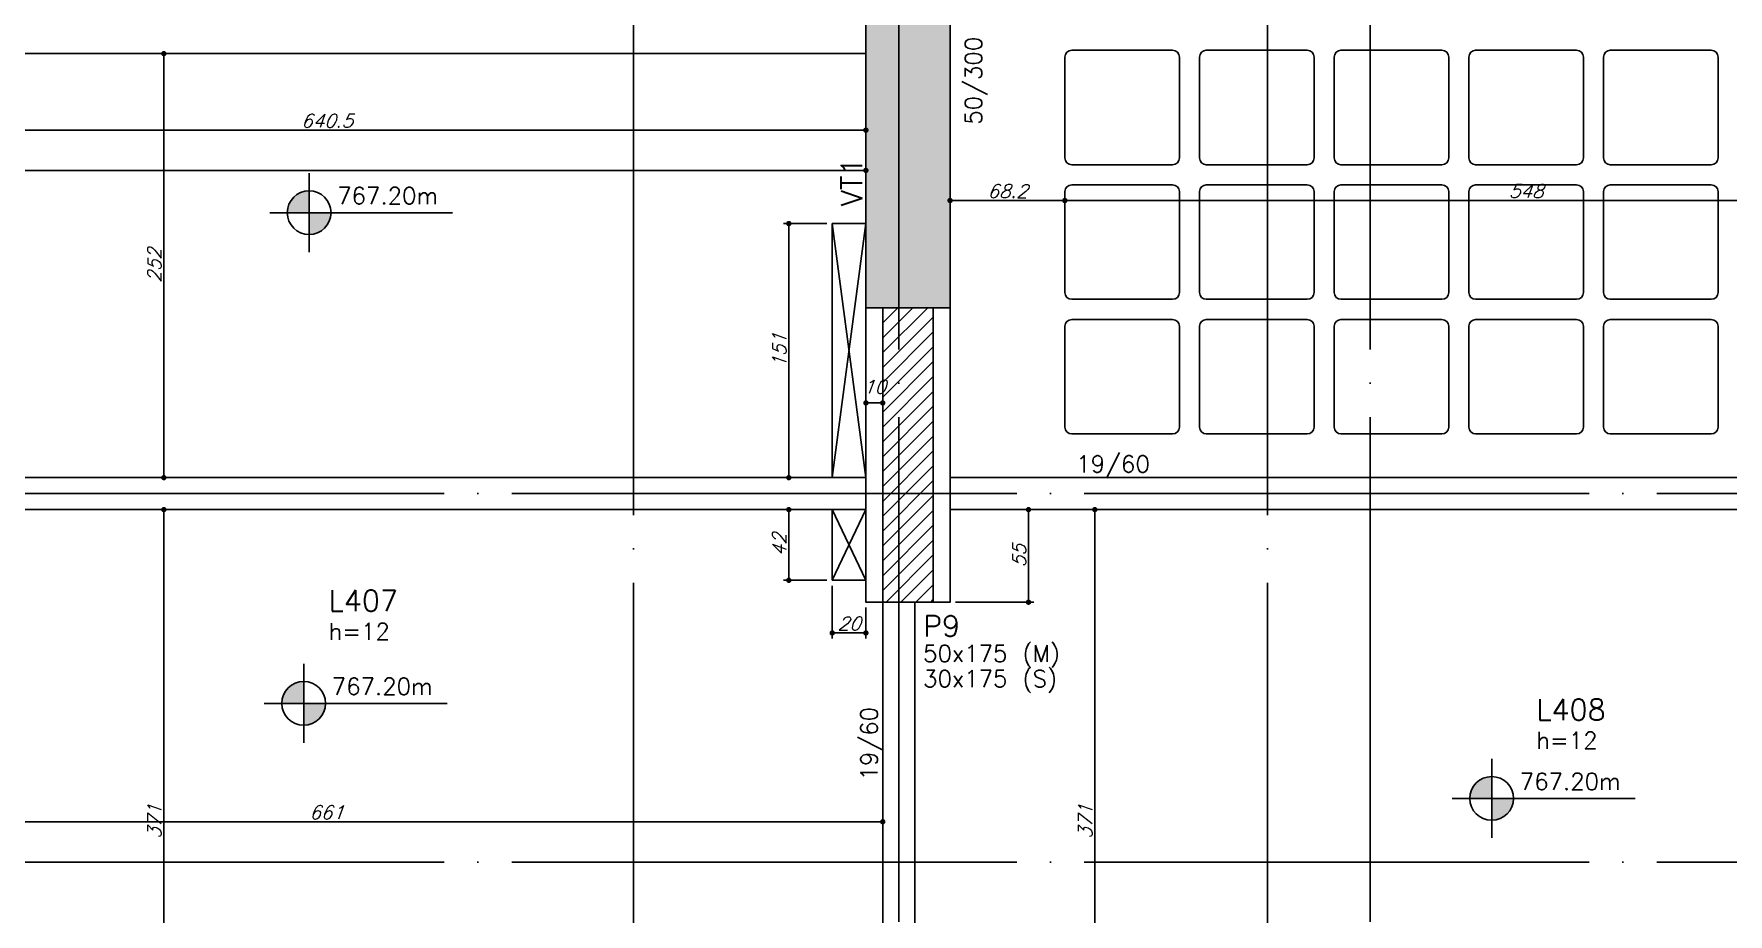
# Model space of a CAD drawing. Header units: millimetres. Extents: x -4122 to 5523, y -2094 to 2406.
# Drawn here: x 772 to 1778, y 624 to 1147 of the extents above; entities that cross this region are included whole.
import ezdxf
from ezdxf.enums import TextEntityAlignment as Align

# ---------------------------------------------------------------- set-up
doc = ezdxf.new("R2010")
doc.units = ezdxf.units.MM
doc.header["$LTSCALE"] = 50
doc.linetypes.add('EIXO', pattern=[6.8, 6, -0.4, 0, -0.4])
for name, color, linetype in [('251', 5, 'Continuous'), ('F-COTAS', 106, 'Continuous'), ('F-COTAS-FUROS', 50, 'Continuous'), ('F-CUBETA', 1, 'Continuous'), ('F-EIXO', 12, 'EIXO'), ('F-LAJES-DIM', 2, 'Continuous'), ('F-LAJES-NOME', 4, 'Continuous'), ('F-NÍVEL-PLANTA', 2, 'Continuous'), ('F-PILARES-DIM', 172, 'Continuous'), ('F-PILARES-HACH', 174, 'Continuous'), ('F-PILARES-M', 170, 'Continuous'), ('F-PILARES-NOME', 170, 'Continuous'), ('F-PILARES-V', 170, 'Continuous'), ('F-TEXTO', 6, 'Continuous'), ('F-VIGAS', 3, 'Continuous'), ('F-VIGAS-DIM', 2, 'Continuous'), ('F-VIGAS-NOME', 4, 'Continuous'), ('F-VÃO', 1, 'Continuous')]:
    doc.layers.add(name, color=color, linetype=linetype)
doc.layers.add('F-DESNIVEL-2', color=7, linetype='Continuous', true_color=0xffd1e8)
doc.styles.add('CP-TEXT-INCL', font='simplex.shx', dxfattribs={"oblique": 20})
doc.styles.add('MCP', font='simplex.shx')
doc.styles.add('ROMANS', font='simplex.shx')
doc.styles.get("Standard").update_dxf_attribs({"font": 'txt.shx'})
doc.dimstyles.new('CP-COTAS-50', dxfattribs={"dimscale": 0.64, "dimtxt": 12.5, "dimasz": 5, "dimexe": 5, "dimexo": 5, "dimgap": 2.5, "dimtad": 1, "dimdec": 1, "dimdsep": 46, "dimtxsty": 'CP-TEXT-INCL', "dimblk1": 'DOT', "dimblk2": 'DOT', "dimsah": 1, "dimcen": 9, "dimclrd": 256, "dimclre": 256, "dimclrt": 256, "dimadec": 0, "dimazin": 0, "dimtfac": 1, "dimtdec": 1, "dimtmove": 2, "dimatfit": 3, "dimldrblk": 'DOT', "dimfxl": 0, "dimtolj": 1, "dimarcsym": 0})

# ---------------------------------------------------------------- blocks, each defined once
blk = doc.blocks.new('_VAONER063650636500869008690')
at = {"layer": '251', "color": 1}
for p, q in [((30, 34), (-30, 34)), ((-34, 30), (-34, -30)), ((34, -30), (34, 30)), ((-30, -34), (30, -34))]:
    blk.add_line(p, q, dxfattribs=at)
for centre, start, end in [((-30, 30), 90, 180), ((30, 30), 0, 90), ((-30, -30), 180, 270), ((30, -30), 270, 0)]:
    blk.add_arc(centre, 4, start, end, dxfattribs=at)
blk = doc.blocks.new('Nível - Planta')
at = {"layer": 'F-NÍVEL-PLANTA'}
h = blk.add_hatch(color=71, dxfattribs=at)
h.paths.add_polyline_path([(0, 0), (0, 0.26, 0.414214), (-0.26, 0)])
h.paths.add_polyline_path([(0.26, 0), (0, 0), (0, -0.26, 0.414214)])
for p, q in [((0, -0.469), (0, 0.469)), ((-0.469, 0), (1.704, 0))]:
    blk.add_line(p, q, dxfattribs=at)
blk.add_circle((0, 0), 0.26, dxfattribs=at)
at = {"layer": 'F-TEXTO', "color": 3, "style": 'MCP'}
blk.add_attdef('NÍVEL', (0.333, 0.102), '', height=0.2, dxfattribs=at)
blk = doc.blocks.new('*U26')
at = {"layer": 'F-EIXO'}
blk.add_line((0, 0), (7397, 0), dxfattribs=at)
at = {"layer": 'F-TEXTO', "style": 'ROMANS'}
blk.add_attdef('EIXO', text='', height=17.5, dxfattribs=at).set_placement((-28.2072, 0), align=Align.MIDDLE_CENTER)
blk = doc.blocks.new('*U27')
at = {"layer": 'F-EIXO'}
blk.add_line((0, 0), (0, -3476.4), dxfattribs=at)
at = {"layer": 'F-TEXTO', "style": 'ROMANS'}
blk.add_attdef('EIXO', text='', height=17.5, rotation=360, dxfattribs=at).set_placement((0, 28.2), align=Align.MIDDLE_CENTER)
blk = doc.blocks.new('*U34')
at = {"layer": 'F-EIXO'}
blk.add_line((0, 0), (0, -3377.9), dxfattribs=at)
at = {"layer": 'F-TEXTO', "style": 'ROMANS'}
blk.add_attdef('EIXO', text='', height=17.5, rotation=360, dxfattribs=at).set_placement((0, 28.2), align=Align.MIDDLE_CENTER)
blk = doc.blocks.new('*U28')
at = {"layer": 'F-EIXO'}
blk.add_line((0, 0), (0, -3377.9), dxfattribs=at)
at = {"layer": 'F-TEXTO', "style": 'ROMANS'}
blk.add_attdef('EIXO', text='', height=17.5, rotation=360, dxfattribs=at).set_placement((0, 28.2), align=Align.MIDDLE_CENTER)
blk = doc.blocks.new('_DOT')
at = {"color": 0, "linetype": 'ByBlock'}
blk.add_line((-0.5, 0), (-1, 0), dxfattribs=at)
at = {"color": 0, "linetype": 'ByBlock', "const_width": 0.5}
blk.add_lwpolyline([(-0.25, 0, 1), (0.25, 0, 1)], format="xyb", close=True, dxfattribs=at)
blk = doc.blocks.new('*D238')
at = {"layer": 'DEFPOINTS', "color": 0, "transparency": 16777216}
for p in [(1932.2, 1048.2), (1384.2, 1040.8), (1932.2, 1040.8)]:
    blk.add_point(p, dxfattribs=at)
at = {"layer": 'F-COTAS', "lineweight": -2, "transparency": 16777216}
for p, q in [((1384.2, 1044), (1384.2, 1051.4)), ((1387.4, 1048.2), (1929, 1048.2)), ((1932.2, 1044), (1932.2, 1051.4))]:
    blk.add_line(p, q, dxfattribs=at)
at = {"layer": 'F-COTAS', "lineweight": -2, "transparency": 16777216, "xscale": 3.2, "yscale": 3.2, "zscale": 3.2, "rotation": 180}
blk.add_blockref('_DOT', (1384.2, 1048.2), dxfattribs=at)
at = {"layer": 'F-COTAS', "lineweight": -2, "transparency": 16777216, "xscale": 3.2, "yscale": 3.2, "zscale": 3.2}
blk.add_blockref('_DOT', (1932.2, 1048.2), dxfattribs=at)
at = {"layer": 'F-COTAS', "transparency": 16777216, "insert": (1658.2, 1053.8), "char_height": 8, "attachment_point": 5, "style": 'CP-TEXT-INCL'}
blk.add_mtext('\\A1;548', dxfattribs=at)
blk = doc.blocks.new('*D239')
at = {"layer": 'DEFPOINTS', "color": 0, "transparency": 16777216}
for p in [(1384.2, 1048.2), (1316, 1038.5), (1384.2, 1038.5)]:
    blk.add_point(p, dxfattribs=at)
at = {"layer": 'F-COTAS', "lineweight": -2, "transparency": 16777216}
for p, q in [((1316, 1041.7), (1316, 1051.4)), ((1319.2, 1048.2), (1381, 1048.2)), ((1384.2, 1041.7), (1384.2, 1051.4))]:
    blk.add_line(p, q, dxfattribs=at)
at = {"layer": 'F-COTAS', "lineweight": -2, "transparency": 16777216, "xscale": 3.2, "yscale": 3.2, "zscale": 3.2, "rotation": 180}
blk.add_blockref('_DOT', (1316, 1048.2), dxfattribs=at)
at = {"layer": 'F-COTAS', "lineweight": -2, "transparency": 16777216, "xscale": 3.2, "yscale": 3.2, "zscale": 3.2}
blk.add_blockref('_DOT', (1384.2, 1048.2), dxfattribs=at)
at = {"layer": 'F-COTAS', "transparency": 16777216, "insert": (1350.1, 1053.8), "char_height": 8, "attachment_point": 5, "style": 'CP-TEXT-INCL'}
blk.add_mtext('\\A1;68.2', dxfattribs=at)
blk = doc.blocks.new('*D267')
at = {"layer": 'DEFPOINTS', "color": 0, "transparency": 16777216}
for p in [(848.9, 864.5), (848.9, 864.5), (848.9, 493.5)]:
    blk.add_point(p, dxfattribs=at)
at = {"layer": 'F-COTAS', "lineweight": -2, "transparency": 16777216}
blk.add_line((848.9, 496.7), (848.9, 861.3), dxfattribs=at)
at = {"layer": 'F-COTAS', "lineweight": -2, "transparency": 16777216, "xscale": 3.2, "yscale": 3.2, "zscale": 3.2}
for p, rotation in [((848.9, 864.5), 90), ((848.9, 493.5), 270)]:
    blk.add_blockref('_DOT', p, dxfattribs=dict(at, rotation=rotation))
at = {"layer": 'F-COTAS', "transparency": 16777216, "insert": (843.3, 679), "char_height": 8, "attachment_point": 5, "rotation": 90, "style": 'CP-TEXT-INCL'}
blk.add_mtext('\\A1;371', dxfattribs=at)
blk = doc.blocks.new('*D268')
at = {"layer": 'DEFPOINTS', "color": 0, "transparency": 16777216}
for p in [(836.8, 1135.5), (848.9, 1135.5), (836.8, 883.5)]:
    blk.add_point(p, dxfattribs=at)
at = {"layer": 'F-COTAS', "lineweight": -2, "transparency": 16777216}
for p, q in [((840, 1135.5), (852.1, 1135.5)), ((848.9, 886.7), (848.9, 1132.3)), ((840, 883.5), (852.1, 883.5))]:
    blk.add_line(p, q, dxfattribs=at)
at = {"layer": 'F-COTAS', "lineweight": -2, "transparency": 16777216, "xscale": 3.2, "yscale": 3.2, "zscale": 3.2}
for p, rotation in [((848.9, 1135.5), 90), ((848.9, 883.5), 270)]:
    blk.add_blockref('_DOT', p, dxfattribs=dict(at, rotation=rotation))
at = {"layer": 'F-COTAS', "transparency": 16777216, "insert": (843.3, 1009.5), "char_height": 8, "attachment_point": 5, "rotation": 90, "style": 'CP-TEXT-INCL'}
blk.add_mtext('\\A1;252', dxfattribs=at)
blk = doc.blocks.new('*D269')
at = {"layer": 'DEFPOINTS', "color": 0, "transparency": 16777216}
for p in [(-200, 1060), (1266, 1066.1), (1266, 1043.8)]:
    blk.add_point(p, dxfattribs=at)
at = {"layer": 'F-COTAS', "lineweight": -2, "transparency": 16777216}
for p, q in [((-200, 1063.2), (-200, 1069.3)), ((1266, 1047), (1266, 1069.3)), ((-196.8, 1066.1), (1262.8, 1066.1))]:
    blk.add_line(p, q, dxfattribs=at)
at = {"layer": 'F-COTAS', "lineweight": -2, "transparency": 16777216, "xscale": 3.2, "yscale": 3.2, "zscale": 3.2, "rotation": 180}
blk.add_blockref('_DOT', (-200, 1066.1), dxfattribs=at)
at = {"layer": 'F-COTAS', "lineweight": -2, "transparency": 16777216, "xscale": 3.2, "yscale": 3.2, "zscale": 3.2}
blk.add_blockref('_DOT', (1266, 1066.1), dxfattribs=at)
at = {"layer": 'F-COTAS', "transparency": 16777216, "insert": (533, 1071.7), "char_height": 8, "attachment_point": 5, "style": 'CP-TEXT-INCL'}
blk.add_mtext('\\A1;1466', dxfattribs=at)
blk = doc.blocks.new('*D270')
at = {"layer": 'DEFPOINTS', "color": 0, "transparency": 16777216}
for p in [(1276, 927.9), (1266, 922.8), (1276, 922.8)]:
    blk.add_point(p, dxfattribs=at)
at = {"layer": 'F-COTAS', "lineweight": -2, "transparency": 16777216}
for p, q in [((1266, 926), (1266, 931.1)), ((1269.2, 927.9), (1272.8, 927.9)), ((1276, 926), (1276, 931.1))]:
    blk.add_line(p, q, dxfattribs=at)
at = {"layer": 'F-COTAS', "lineweight": -2, "transparency": 16777216, "xscale": 3.2, "yscale": 3.2, "zscale": 3.2, "rotation": 180}
blk.add_blockref('_DOT', (1266, 927.9), dxfattribs=at)
at = {"layer": 'F-COTAS', "lineweight": -2, "transparency": 16777216, "xscale": 3.2, "yscale": 3.2, "zscale": 3.2}
blk.add_blockref('_DOT', (1276, 927.9), dxfattribs=at)
at = {"layer": 'F-COTAS', "transparency": 16777216, "insert": (1271, 937.5), "char_height": 8, "attachment_point": 5, "style": 'CP-TEXT-INCL'}
blk.add_mtext('\\A1;10', dxfattribs=at)
blk = doc.blocks.new('*D272')
at = {"layer": 'DEFPOINTS', "color": 0, "transparency": 16777216}
for p in [(615, 679), (1276, 679), (1276, 679)]:
    blk.add_point(p, dxfattribs=at)
at = {"layer": 'F-COTAS', "lineweight": -2, "transparency": 16777216}
blk.add_line((618.2, 679), (1272.8, 679), dxfattribs=at)
at = {"layer": 'F-COTAS', "lineweight": -2, "transparency": 16777216, "xscale": 3.2, "yscale": 3.2, "zscale": 3.2, "rotation": 180}
blk.add_blockref('_DOT', (615, 679), dxfattribs=at)
at = {"layer": 'F-COTAS', "lineweight": -2, "transparency": 16777216, "xscale": 3.2, "yscale": 3.2, "zscale": 3.2}
blk.add_blockref('_DOT', (1276, 679), dxfattribs=at)
at = {"layer": 'F-COTAS', "transparency": 16777216, "insert": (945.5, 684.6), "char_height": 8, "attachment_point": 5, "style": 'CP-TEXT-INCL'}
blk.add_mtext('\\A1;661', dxfattribs=at)
blk = doc.blocks.new('*D296')
at = {"layer": 'DEFPOINTS', "color": 0, "transparency": 16777216}
for p in [(625.5, 1135.5), (1266, 1117), (1266, 1090)]:
    blk.add_point(p, dxfattribs=at)
at = {"layer": 'F-COTAS', "lineweight": -2, "transparency": 16777216}
for p, q in [((625.5, 1132.3), (625.5, 1086.8)), ((1266, 1113.8), (1266, 1086.8)), ((628.7, 1090), (1262.8, 1090))]:
    blk.add_line(p, q, dxfattribs=at)
at = {"layer": 'F-COTAS', "lineweight": -2, "transparency": 16777216, "xscale": 3.2, "yscale": 3.2, "zscale": 3.2, "rotation": 180}
blk.add_blockref('_DOT', (625.5, 1090), dxfattribs=at)
at = {"layer": 'F-COTAS', "lineweight": -2, "transparency": 16777216, "xscale": 3.2, "yscale": 3.2, "zscale": 3.2}
blk.add_blockref('_DOT', (1266, 1090), dxfattribs=at)
at = {"layer": 'F-COTAS', "transparency": 16777216, "insert": (945.8, 1095.6), "char_height": 8, "attachment_point": 5, "style": 'CP-TEXT-INCL'}
blk.add_mtext('\\A1;640.5', dxfattribs=at)
blk = doc.blocks.new('*D306')
at = {"layer": 'DEFPOINTS', "color": 0, "transparency": 16777216}
for p in [(1402, 864.5), (1408.5, 864.5), (1408.5, 493.5)]:
    blk.add_point(p, dxfattribs=at)
at = {"layer": 'F-COTAS', "lineweight": -2, "transparency": 16777216}
for p, q in [((1405.3, 864.5), (1398.8, 864.5)), ((1402, 496.7), (1402, 861.3)), ((1405.3, 493.5), (1398.8, 493.5))]:
    blk.add_line(p, q, dxfattribs=at)
at = {"layer": 'F-COTAS', "lineweight": -2, "transparency": 16777216, "xscale": 3.2, "yscale": 3.2, "zscale": 3.2}
for p, rotation in [((1402, 864.5), 90), ((1402, 493.5), 270)]:
    blk.add_blockref('_DOT', p, dxfattribs=dict(at, rotation=rotation))
at = {"layer": 'F-COTAS', "transparency": 16777216, "insert": (1396.4, 679), "char_height": 8, "attachment_point": 5, "rotation": 90, "style": 'CP-TEXT-INCL'}
blk.add_mtext('\\A1;371', dxfattribs=at)
blk = doc.blocks.new('*D307')
at = {"layer": 'DEFPOINTS', "color": 0, "transparency": 16777216}
for p in [(1324.7, 864.5), (1362.6, 864.5), (1316, 809.5)]:
    blk.add_point(p, dxfattribs=at)
at = {"layer": 'F-COTAS', "lineweight": -2, "transparency": 16777216}
for p, q in [((1327.9, 864.5), (1365.8, 864.5)), ((1362.6, 812.7), (1362.6, 861.3)), ((1319.2, 809.5), (1365.8, 809.5))]:
    blk.add_line(p, q, dxfattribs=at)
at = {"layer": 'F-COTAS', "lineweight": -2, "transparency": 16777216, "xscale": 3.2, "yscale": 3.2, "zscale": 3.2}
for p, rotation in [((1362.6, 864.5), 90), ((1362.6, 809.5), 270)]:
    blk.add_blockref('_DOT', p, dxfattribs=dict(at, rotation=rotation))
at = {"layer": 'F-COTAS', "transparency": 16777216, "insert": (1357, 837), "char_height": 8, "attachment_point": 5, "rotation": 90, "style": 'CP-TEXT-INCL'}
blk.add_mtext('\\A1;55', dxfattribs=at)
blk = doc.blocks.new('*U338')
at = {"layer": 'F-VÃO'}
for p, q in [((0, 0), (20, 42)), ((0, 42), (20, 0))]:
    blk.add_line(p, q, dxfattribs=at)
at = {"layer": 'F-VÃO', "color": 3}
blk.add_lwpolyline([(0, 0), (20, 0), (20, 42), (0, 42)], close=True, dxfattribs=at)
blk = doc.blocks.new('*U341')
at = {"layer": 'F-VÃO'}
for p, q in [((0, 0), (20, 151)), ((0, 151), (20, 0))]:
    blk.add_line(p, q, dxfattribs=at)
at = {"layer": 'F-VÃO', "color": 3}
blk.add_lwpolyline([(0, 0), (20, 0), (20, 151), (0, 151)], close=True, dxfattribs=at)
blk = doc.blocks.new('*D344')
at = {"layer": 'DEFPOINTS', "color": 0, "transparency": 16777216}
for p in [(1220.2, 864.5), (1239.2, 864.5), (1246, 822.5)]:
    blk.add_point(p, dxfattribs=at)
at = {"layer": 'F-COTAS-FUROS', "lineweight": -2, "transparency": 16777216}
for p, q in [((1236, 864.5), (1217, 864.5)), ((1220.2, 825.7), (1220.2, 861.3)), ((1242.8, 822.5), (1217, 822.5))]:
    blk.add_line(p, q, dxfattribs=at)
at = {"layer": 'F-COTAS-FUROS', "lineweight": -2, "transparency": 16777216, "xscale": 3.2, "yscale": 3.2, "zscale": 3.2}
for p, rotation in [((1220.2, 864.5), 90), ((1220.2, 822.5), 270)]:
    blk.add_blockref('_DOT', p, dxfattribs=dict(at, rotation=rotation))
at = {"layer": 'F-COTAS-FUROS', "transparency": 16777216, "insert": (1214.6, 843.5), "char_height": 8, "attachment_point": 5, "rotation": 90, "style": 'CP-TEXT-INCL'}
blk.add_mtext('\\A1;42', dxfattribs=at)
blk = doc.blocks.new('*D345')
at = {"layer": 'DEFPOINTS', "color": 0, "transparency": 16777216}
for p in [(1220.2, 1034.5), (1246, 1034.5), (1237, 883.5)]:
    blk.add_point(p, dxfattribs=at)
at = {"layer": 'F-COTAS-FUROS', "lineweight": -2, "transparency": 16777216}
for p, q in [((1242.8, 1034.5), (1217, 1034.5)), ((1220.2, 886.7), (1220.2, 1031.3)), ((1233.8, 883.5), (1217, 883.5))]:
    blk.add_line(p, q, dxfattribs=at)
at = {"layer": 'F-COTAS-FUROS', "lineweight": -2, "transparency": 16777216, "xscale": 3.2, "yscale": 3.2, "zscale": 3.2}
for p, rotation in [((1220.2, 1034.5), 90), ((1220.2, 883.5), 270)]:
    blk.add_blockref('_DOT', p, dxfattribs=dict(at, rotation=rotation))
at = {"layer": 'F-COTAS-FUROS', "transparency": 16777216, "insert": (1214.6, 959), "char_height": 8, "attachment_point": 5, "rotation": 90, "style": 'CP-TEXT-INCL'}
blk.add_mtext('\\A1;151', dxfattribs=at)
blk = doc.blocks.new('*D346')
at = {"layer": 'DEFPOINTS', "color": 0, "transparency": 16777216}
for p in [(1246, 822.5), (1266, 809.5), (1266, 791.2)]:
    blk.add_point(p, dxfattribs=at)
at = {"layer": 'F-COTAS-FUROS', "lineweight": -2, "transparency": 16777216}
for p, q in [((1246, 819.3), (1246, 788)), ((1266, 806.3), (1266, 788)), ((1249.2, 791.2), (1262.8, 791.2))]:
    blk.add_line(p, q, dxfattribs=at)
at = {"layer": 'F-COTAS-FUROS', "lineweight": -2, "transparency": 16777216, "xscale": 3.2, "yscale": 3.2, "zscale": 3.2, "rotation": 180}
blk.add_blockref('_DOT', (1246, 791.2), dxfattribs=at)
at = {"layer": 'F-COTAS-FUROS', "lineweight": -2, "transparency": 16777216, "xscale": 3.2, "yscale": 3.2, "zscale": 3.2}
blk.add_blockref('_DOT', (1266, 791.2), dxfattribs=at)
at = {"layer": 'F-COTAS-FUROS', "transparency": 16777216, "insert": (1256, 796.8), "char_height": 8, "attachment_point": 5, "style": 'CP-TEXT-INCL'}
blk.add_mtext('\\A1;20', dxfattribs=at)

msp = doc.modelspace()

# ---------------------------------------------------------------- hatches: boundary and pattern name
at = {"layer": 'F-PILARES-HACH', "linetype": 'Continuous'}
h = msp.add_hatch(dxfattribs=at)
h.set_pattern_fill('ANSI31', color=256, scale=50, style=0)
h.set_pattern_definition([(45, (0, 0), (-4.419417, 4.419417), [])])
h.paths.add_polyline_path([(1276, 809.5), (1306, 809.5), (1306, 984.5), (1276, 984.5)], flags=16)

# ---------------------------------------------------------------- linework, layer by layer
at = {"layer": 'F-DESNIVEL-2', "linetype": 'Continuous'}
for points in [[(1316, 1145), (1316, 1315), (1266, 1315)], [(1316, 1145), (1266, 1315), (1266, 1145)], [(1316, 1145), (1266, 1145), (1266, 984.6)], [(1316, 1145), (1266, 984.6), (1316, 984.6)], [(1316, 1145), (1266, 1145), (1316, 1145)], [(1316, 1145), (1316, 984.6), (1316, 1145)]]:
    msp.add_solid(points, dxfattribs=at)
at = {"layer": 'F-PILARES-M', "linetype": 'Continuous'}
for points in [[(1276, 984.5), (1266, 984.5), (1266, 809.5), (1276, 809.5), (1276, 984.5)], [(1316, 984.5), (1306, 984.5), (1306, 809.5), (1316, 809.5), (1316, 984.5)]]:
    msp.add_lwpolyline(points, dxfattribs=at)
at = {"layer": 'F-PILARES-V', "linetype": 'Continuous'}
msp.add_lwpolyline([(1276, 809.5), (1306, 809.5), (1306, 984.5), (1276, 984.5), (1276, 809.5)], dxfattribs=at)
at = {"layer": 'F-VIGAS'}
for points in [[(1316, 1145), (1316, 1315)], [(1266, 1135.5), (1266, 1154.5)], [(1316, 984.5), (1316, 1145)], [(625.5, 1135.5), (1266, 1135.5)], [(1266, 1135.5), (1266, 984.5)], [(1266, 883.5), (615, 883.5)], [(1832, 883.5), (1316, 883.5)], [(615, 864.5), (1266, 864.5)], [(1316, 864.5), (1832, 864.5)], [(1276, 809.5), (1276, 493.5)], [(1295, 493.5), (1295, 809.5)]]:
    msp.add_lwpolyline(points, dxfattribs=at)

# ---------------------------------------------------------------- block references
at = {"layer": 'F-CUBETA'}
for p in [(1418.244, 1103.5), (1498.244, 1103.5), (1578.244, 1103.5), (1658.244, 1103.5), (1738.244, 1103.5), (1418.244, 1023.5), (1498.244, 1023.5), (1578.244, 1023.5), (1658.244, 1023.5), (1738.244, 1023.5), (1418.244, 943.5), (1498.244, 943.5), (1578.244, 943.5), (1658.244, 943.5), (1738.244, 943.5)]:
    msp.add_blockref('_VAONER063650636500869008690', p, dxfattribs=at)
at = {"layer": 'F-EIXO', "linetype": 'Continuous'}
for name, p in [('*U27', (1285.5, 1939.842)), ('*U27', (1565.5, 1939.842)), ('*U28', (1128, 1841.357)), ('*U34', (1504.5, 1841.357)), ('*U26', (-3705.761, 874)), ('*U26', (-3705.761, 655))]:
    msp.add_blockref(name, p, dxfattribs=at)
at = {"layer": 'F-NÍVEL-PLANTA', "linetype": 'Continuous', "xscale": 50, "yscale": 50, "zscale": 50}
for p in [(935.225, 1040.967), (931.974, 749.37), (1637.791, 692.862)]:
    msp.add_blockref('Nível - Planta', p, dxfattribs=at).add_auto_attribs({'NÍVEL': '767.20m'})
at = {"layer": 'F-VÃO'}
for name, p in [('*U341', (1246.023, 883.5)), ('*U338', (1246, 822.5))]:
    msp.add_blockref(name, p, dxfattribs=at)

# ---------------------------------------------------------------- texts
at = {"layer": 'F-LAJES-DIM', "linetype": 'Continuous', "style": 'MCP'}
for p in [(946.766, 787.075), (1664.258, 722.383)]:
    msp.add_text('h=12', height=10, dxfattribs=at).set_placement(p)
at = {"layer": 'F-LAJES-NOME', "linetype": 'Continuous', "style": 'MCP'}
for s, p in [('L407', (946.766, 804.075)), ('L408', (1664.258, 739.383))]:
    msp.add_text(s, height=12.5, dxfattribs=at).set_placement(p)
at = {"layer": 'F-PILARES-DIM', "linetype": 'Continuous'}
for s, p in [('50x175 (M)', (1299.966, 774.04)), ('30x175 (S)', (1299.966, 759.04))]:
    msp.add_text(s, height=10, dxfattribs=at).set_placement(p)
at = {"layer": 'F-PILARES-NOME', "linetype": 'Continuous', "style": 'MCP'}
msp.add_text('P9', height=12.5, dxfattribs=at).set_placement((1299.966, 789.04))
at = {"layer": 'F-VIGAS-DIM', "linetype": 'Continuous', "style": 'MCP'}
for s, p in [('50/300', (1334.891, 1093.252)), ('19/60', (1272.875, 703.502))]:
    msp.add_text(s, height=10, rotation=90, dxfattribs=at).set_placement(p)
msp.add_text('19/60', height=10, dxfattribs=at).set_placement((1391, 886.625))
at = {"layer": 'F-VIGAS-NOME', "linetype": 'Continuous', "style": 'MCP'}
msp.add_text('VT1', height=12.5, rotation=90, dxfattribs=at).set_placement((1263.753, 1044.877))

# ---------------------------------------------------------------- dimensions: what is measured, and where the dimension line sits
at = {"layer": 'F-COTAS'}
for base, p1, p2, picture, middle in [((1266, 1089.987), (625.5, 1135.5), (1266, 1117), '*D296', (945.75, 1095.587)), ((1266, 1066.148), (-200, 1059.954), (1266, 1043.845), '*D269', (533, 1071.748)), ((1384.244, 1048.207), (1316, 1038.457), (1384.244, 1038.457), '*D239', (1350.122, 1053.807)), ((1932.244, 1048.207), (1384.244, 1040.773), (1932.244, 1040.773), '*D238', (1658.244, 1053.807)), ((1276, 927.902), (1266, 922.756), (1276, 922.756), '*D270', (1271, 937.502)), ((1276, 678.983), (615, 678.983), (1276, 678.983), '*D272', (945.5, 684.583))]:
    dim = msp.add_linear_dim(base=base, p1=p1, p2=p2, dimstyle='CP-COTAS-50', override={"dimfxl": 7.5}, dxfattribs=at)
    dim.commit()
    dim.dimension.update_dxf_attribs({"geometry": picture, "text_midpoint": middle})
for base, p1, p2, picture, middle in [((848.924, 1135.5), (836.772, 883.5), (836.772, 1135.5), '*D268', (843.324, 1009.5)), ((848.924, 864.5), (848.924, 493.5), (848.924, 864.5), '*D267', (843.324, 679)), ((1362.571, 864.5), (1316, 809.5), (1324.686, 864.5), '*D307', (1356.971, 837)), ((1401.963, 864.5), (1408.548, 493.5), (1408.548, 864.5), '*D306', (1396.363, 679))]:
    dim = msp.add_linear_dim(base=base, p1=p1, p2=p2, angle=90, dimstyle='CP-COTAS-50', override={"dimfxl": 7.5}, dxfattribs=at)
    dim.commit()
    dim.dimension.update_dxf_attribs({"geometry": picture, "text_midpoint": middle})
at = {"layer": 'F-COTAS-FUROS'}
for base, p1, p2, picture, middle in [((1220.24, 1034.5), (1237.031, 883.5), (1246.023, 1034.5), '*D345', (1214.64, 959)), ((1220.24, 864.5), (1246, 822.5), (1239.175, 864.5), '*D344', (1214.64, 843.5))]:
    dim = msp.add_linear_dim(base=base, p1=p1, p2=p2, angle=90, dimstyle='CP-COTAS-50', override={"dimfxl": 7.5}, dxfattribs=at)
    dim.commit()
    dim.dimension.update_dxf_attribs({"geometry": picture, "text_midpoint": middle})
dim = msp.add_linear_dim(base=(1266, 791.248), p1=(1246, 822.5), p2=(1266, 809.5), dimstyle='CP-COTAS-50', override={"dimfxl": 7.5}, dxfattribs=at)
dim.commit()
dim.dimension.update_dxf_attribs({"geometry": '*D346', "text_midpoint": (1256, 796.848)})

doc.saveas('drawing.dxf')
